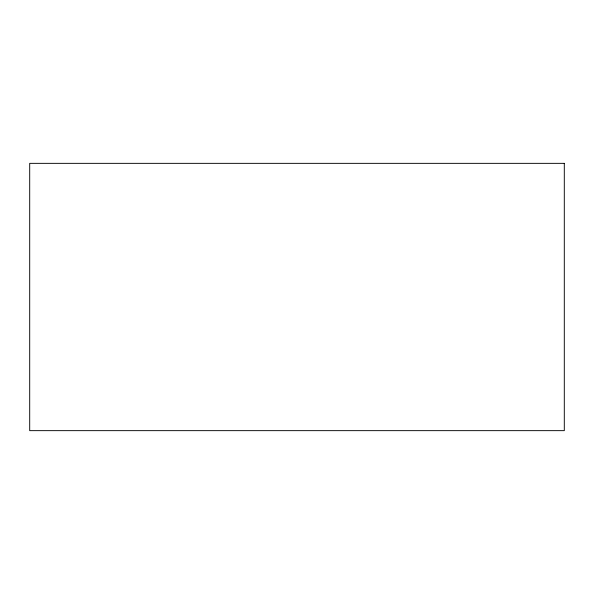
<?xml version="1.0" encoding="UTF-8"?>
<svg xmlns="http://www.w3.org/2000/svg" width="594" height="594" viewBox="0 0 594 594"><rect width="100%" height="100%" fill="white"/><g stroke="black" fill="none" stroke-linecap="round" stroke-linejoin="round"><path stroke-width="0.89" d="M564.3 163.35L29.7 163.35L29.7 430.65L564.3 430.65L564.3 163.35"/></g></svg>
